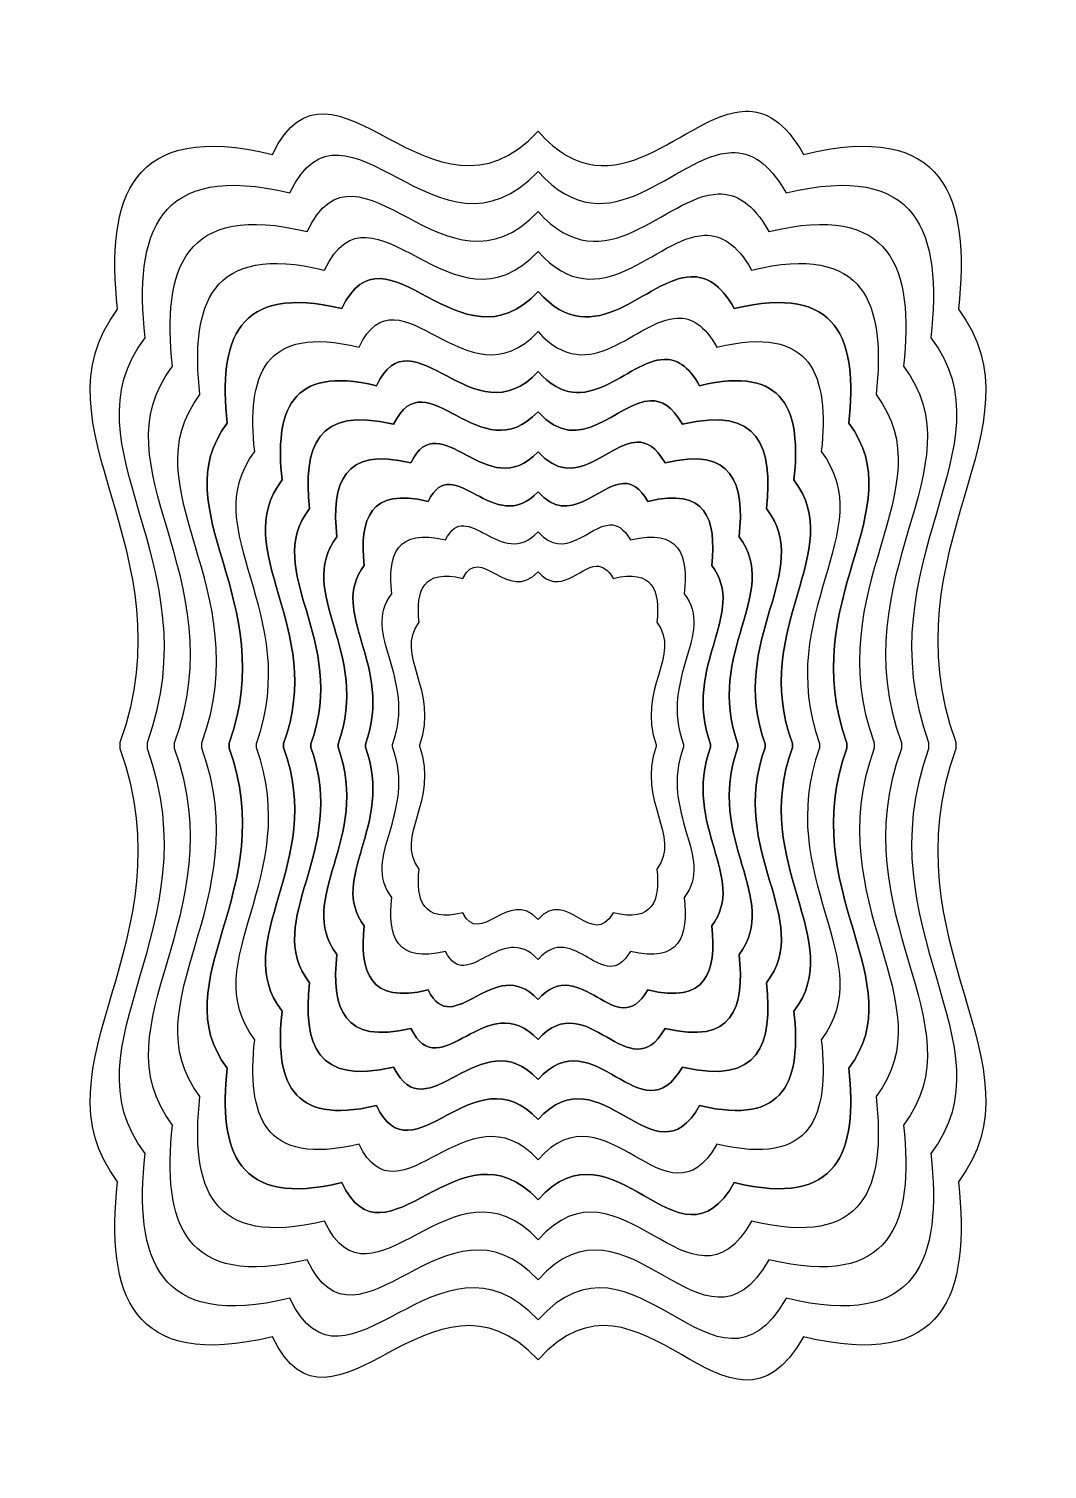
# Model space of a CAD drawing. Header units: centimetres. Extents: x -8.1 to 8.1, y -11.5 to 11.4.
import ezdxf

# ---------------------------------------------------------------- set-up
doc = ezdxf.new("R2010")
doc.units = ezdxf.units.CM
doc.header["$MEASUREMENT"] = 0
doc.layers.add('Layer 1', color=7, linetype='Continuous')

msp = doc.modelspace()

# ---------------------------------------------------------------- linework, layer by layer
at = {"layer": 'Layer 1', "color": 178, "lineweight": 30}
for points in [[(3.29591, 10.09623), (2.32509, 10.06453), (1.2327, 8.39638), (0.00052, 9.7766), (0.00052, 9.7766), (-1.67703, 7.96693), (-3.2726, 11.40778), (-4.22679, 9.40884), (-4.22679, 9.40884), (-6.48196, 9.95271), (-6.88544, 8.73305), (-6.69135, 6.94428), (-6.69135, 6.94428), (-8.10563, 5.08087), (-5.5356, 3.12723), (-6.65188, 0.05313), (-6.65188, 0.05313), (-6.65188, 0.05313), (-6.65188, -0.05277), (-6.65188, -0.05277), (-6.65188, -0.05277), (-5.53617, -3.12651), (-8.10554, -5.08063), (-6.69135, -6.94392), (-6.69135, -6.94392), (-6.88544, -8.73269), (-6.48196, -9.95235), (-4.22679, -9.40848), (-4.22679, -9.40848), (-3.2726, -11.40741), (-1.67703, -7.96656), (0.00052, -9.77624), (0.00052, -9.77624), (1.64342, -7.93594), (3.03777, -11.51476), (4.22686, -9.40848), (4.22686, -9.40848), (6.48204, -9.95235), (6.88551, -8.73269), (6.69142, -6.94392), (6.69142, -6.94392), (8.10561, -5.08063), (5.53624, -3.12651), (6.65195, -0.05277), (6.65195, -0.05277), (6.65195, -0.05277), (6.65195, 0.05313), (6.65195, 0.05313), (6.65195, 0.05313), (5.53568, 3.12722), (8.10571, 5.08087), (6.69142, 6.94428), (6.69142, 6.94428), (6.88551, 8.73305), (6.48203, 9.95271), (4.22686, 9.40884), (4.22686, 9.40884), (3.92959, 9.93541), (3.61952, 10.10679), (3.29591, 10.09623), (3.29591, 10.09623), (3.29591, 10.09623), (3.29591, 10.09623), (3.29591, 10.09623)], [(3.08101, 9.43795), (2.17349, 9.40833), (1.15232, 7.84894), (0.00048, 9.13917), (0.00048, 9.13917), (-1.56769, 7.44749), (-3.05922, 10.66399), (-3.9512, 8.79539), (-3.9512, 8.79539), (-6.05933, 9.3038), (-6.4365, 8.16366), (-6.25507, 6.49152), (-6.25507, 6.49152), (-7.57714, 4.7496), (-5.17468, 2.92335), (-6.21817, 0.04968), (-6.21817, 0.04968), (-6.21817, 0.04968), (-6.21817, -0.04932), (-6.21817, -0.04932), (-6.21817, -0.04932), (-5.17521, -2.92265), (-7.57705, -4.74936), (-6.25507, -6.49116), (-6.25507, -6.49116), (-6.4365, -8.1633), (-6.05933, -9.30344), (-3.9512, -8.79503), (-3.9512, -8.79503), (-3.05922, -10.66363), (-1.56769, -7.44713), (0.00048, -9.13881), (0.00048, -9.13881), (1.53626, -7.4185), (2.83969, -10.76397), (3.95126, -8.79503), (3.95126, -8.79503), (6.05939, -9.30344), (6.43656, -8.1633), (6.25513, -6.49116), (6.25513, -6.49116), (7.57711, -4.74936), (5.17527, -2.92265), (6.21823, -0.04932), (6.21823, -0.04932), (6.21823, -0.04932), (6.21823, 0.04968), (6.21823, 0.04968), (6.21823, 0.04968), (5.17474, 2.92334), (7.5772, 4.7496), (6.25513, 6.49152), (6.25513, 6.49152), (6.43656, 8.16366), (6.05939, 9.3038), (3.95126, 8.79539), (3.95126, 8.79539), (3.67337, 9.28763), (3.38352, 9.44783), (3.08101, 9.43795), (3.08101, 9.43795), (3.08101, 9.43795), (3.08101, 9.43795), (3.08101, 9.43795)]]:
    msp.add_open_spline(points, degree=3, knots=[0, 0, 0, 0, 0.05882353, 0.05882353, 0.05882353, 0.05882353, 0.11764706, 0.11764706, 0.11764706, 0.11764706, 0.17647059, 0.17647059, 0.17647059, 0.17647059, 0.23529412, 0.23529412, 0.23529412, 0.23529412, 0.29411765, 0.29411765, 0.29411765, 0.29411765, 0.35294118, 0.35294118, 0.35294118, 0.35294118, 0.41176471, 0.41176471, 0.41176471, 0.41176471, 0.47058824, 0.47058824, 0.47058824, 0.47058824, 0.52941176, 0.52941176, 0.52941176, 0.52941176, 0.58823529, 0.58823529, 0.58823529, 0.58823529, 0.64705882, 0.64705882, 0.64705882, 0.64705882, 0.70588235, 0.70588235, 0.70588235, 0.70588235, 0.76470588, 0.76470588, 0.76470588, 0.76470588, 0.82352941, 0.82352941, 0.82352941, 0.82352941, 0.88235294, 0.88235294, 0.88235294, 0.88235294, 1, 1, 1, 1], dxfattribs=at)
at = {"layer": 'Layer 1', "color": 176, "lineweight": 30}
msp.add_open_spline([(2.86612, 8.77968), (2.0219, 8.75212), (1.07195, 7.3015), (0.00046, 8.50173), (0.00046, 8.50173), (-1.45834, 6.92805), (-2.84583, 9.9202), (-3.6756, 8.18193), (-3.6756, 8.18193), (-5.63669, 8.65487), (-5.98755, 7.59426), (-5.81877, 6.03875), (-5.81877, 6.03875), (-7.04863, 4.41833), (-4.81374, 2.71945), (-5.78445, 0.04623), (-5.78445, 0.04623), (-5.78445, 0.04623), (-5.78445, -0.04586), (-5.78445, -0.04586), (-5.78445, -0.04586), (-4.81423, -2.71878), (-7.04855, -4.41807), (-5.81877, -6.03838), (-5.81877, -6.03838), (-5.98755, -7.59389), (-5.63669, -8.65451), (-3.67559, -8.18156), (-3.67559, -8.18156), (-2.84583, -9.91983), (-1.45833, -6.92768), (0.00046, -8.50136), (0.00046, -8.50136), (1.42912, -6.90104), (2.64164, -10.01317), (3.67567, -8.18156), (3.67567, -8.18156), (5.63676, -8.65451), (5.98762, -7.59389), (5.81885, -6.03838), (5.81885, -6.03838), (7.04863, -4.41807), (4.81431, -2.71878), (5.78453, -0.04586), (5.78453, -0.04586), (5.78453, -0.04586), (5.78453, 0.04623), (5.78453, 0.04623), (5.78453, 0.04623), (4.81382, 2.71945), (7.04871, 4.41833), (5.81885, 6.03875), (5.81885, 6.03875), (5.98763, 7.59426), (5.63677, 8.65487), (3.67567, 8.18193), (3.67567, 8.18193), (3.41716, 8.63983), (3.14753, 8.78886), (2.86612, 8.77968), (2.86612, 8.77968), (2.86612, 8.77968), (2.86612, 8.77968), (2.86612, 8.77968)], degree=3, knots=[0, 0, 0, 0, 0.05882353, 0.05882353, 0.05882353, 0.05882353, 0.11764706, 0.11764706, 0.11764706, 0.11764706, 0.17647059, 0.17647059, 0.17647059, 0.17647059, 0.23529412, 0.23529412, 0.23529412, 0.23529412, 0.29411765, 0.29411765, 0.29411765, 0.29411765, 0.35294118, 0.35294118, 0.35294118, 0.35294118, 0.41176471, 0.41176471, 0.41176471, 0.41176471, 0.47058824, 0.47058824, 0.47058824, 0.47058824, 0.52941176, 0.52941176, 0.52941176, 0.52941176, 0.58823529, 0.58823529, 0.58823529, 0.58823529, 0.64705882, 0.64705882, 0.64705882, 0.64705882, 0.70588235, 0.70588235, 0.70588235, 0.70588235, 0.76470588, 0.76470588, 0.76470588, 0.76470588, 0.82352941, 0.82352941, 0.82352941, 0.82352941, 0.88235294, 0.88235294, 0.88235294, 0.88235294, 1, 1, 1, 1], dxfattribs=at)
at = {"layer": 'Layer 1', "color": 174, "lineweight": 30}
msp.add_open_spline([(2.65122, 8.1214), (1.8703, 8.09591), (0.99158, 6.75405), (0.00042, 7.8643), (0.00042, 7.8643), (-1.34899, 6.40861), (-2.63245, 9.17641), (-3.4, 7.56847), (-3.4, 7.56847), (-5.21405, 8.00596), (-5.53861, 7.02487), (-5.38248, 5.58599), (-5.38248, 5.58599), (-6.52012, 4.08707), (-4.4528, 2.51557), (-5.35073, 0.04278), (-5.35073, 0.04278), (-5.35073, 0.04278), (-5.35073, -0.04241), (-5.35073, -0.04241), (-5.35073, -0.04241), (-4.45326, -2.51491), (-6.52005, -4.0868), (-5.38248, -5.58562), (-5.38248, -5.58562), (-5.5386, -7.0245), (-5.21405, -8.00559), (-3.4, -7.5681), (-3.4, -7.5681), (-2.63245, -9.17603), (-1.34899, -6.40823), (0.00042, -7.86392), (0.00042, -7.86392), (1.32197, -6.38359), (2.44357, -9.26238), (3.40007, -7.5681), (3.40007, -7.5681), (5.21412, -8.00558), (5.53868, -7.02449), (5.38255, -5.58562), (5.38255, -5.58562), (6.52012, -4.0868), (4.45333, -2.51491), (5.3508, -0.04241), (5.3508, -0.04241), (5.3508, -0.04241), (5.3508, 0.04278), (5.3508, 0.04278), (5.3508, 0.04278), (4.45287, 2.51557), (6.52019, 4.08707), (5.38255, 5.58599), (5.38255, 5.58599), (5.53867, 7.02487), (5.21412, 8.00596), (3.40007, 7.56847), (3.40007, 7.56847), (3.16094, 7.99204), (2.91153, 8.12989), (2.65122, 8.1214), (2.65122, 8.1214), (2.65122, 8.1214), (2.65122, 8.1214), (2.65122, 8.1214)], degree=3, knots=[0, 0, 0, 0, 0.05882353, 0.05882353, 0.05882353, 0.05882353, 0.11764706, 0.11764706, 0.11764706, 0.11764706, 0.17647059, 0.17647059, 0.17647059, 0.17647059, 0.23529412, 0.23529412, 0.23529412, 0.23529412, 0.29411765, 0.29411765, 0.29411765, 0.29411765, 0.35294118, 0.35294118, 0.35294118, 0.35294118, 0.41176471, 0.41176471, 0.41176471, 0.41176471, 0.47058824, 0.47058824, 0.47058824, 0.47058824, 0.52941176, 0.52941176, 0.52941176, 0.52941176, 0.58823529, 0.58823529, 0.58823529, 0.58823529, 0.64705882, 0.64705882, 0.64705882, 0.64705882, 0.70588235, 0.70588235, 0.70588235, 0.70588235, 0.76470588, 0.76470588, 0.76470588, 0.76470588, 0.82352941, 0.82352941, 0.82352941, 0.82352941, 0.88235294, 0.88235294, 0.88235294, 0.88235294, 1, 1, 1, 1], dxfattribs=at)
at = {"layer": 'Layer 1', "color": 172}
for points, knots in [([(2.43633, 7.46313), (1.71871, 7.4397), (0.91122, 6.20661), (0.0004, 7.22687), (0.0004, 7.22687), (-1.23963, 5.88917), (-2.41907, 8.43262), (-3.1244, 6.95502), (-3.1244, 6.95502), (-4.79141, 7.35704), (-5.08966, 6.45548), (-4.94619, 5.13323), (-4.94619, 5.13323), (-5.99162, 3.7558), (-4.09187, 2.31169), (-4.91701, 0.03934), (-4.91701, 0.03934), (-4.91701, 0.03934), (-4.91701, -0.03894), (-4.91701, -0.03894), (-4.91701, -0.03894), (-4.09229, -2.31103), (-5.99155, -3.7555), (-4.94619, -5.13283), (-4.94619, -5.13283), (-5.08966, -6.45508), (-4.79141, -7.35664), (-3.1244, -6.95462), (-3.1244, -6.95462), (-2.41907, -8.43222), (-1.23964, -5.88876), (0.0004, -7.22647), (0.0004, -7.22647), (1.21483, -5.86613), (2.24551, -8.51157), (3.12449, -6.95462), (3.12449, -6.95462), (4.7915, -7.35664), (5.08975, -6.45508), (4.94628, -5.13283), (4.94628, -5.13283), (5.99164, -3.7555), (4.09238, -2.31102), (4.9171, -0.03894), (4.9171, -0.03894), (4.9171, -0.03894), (4.9171, 0.03934), (4.9171, 0.03934), (4.9171, 0.03934), (4.09196, 2.31169), (5.99171, 3.75581), (4.94628, 5.13323), (4.94628, 5.13323), (5.08975, 6.45548), (4.7915, 7.35704), (3.12449, 6.95502), (3.12449, 6.95502), (2.90475, 7.34425), (2.67554, 7.47094), (2.43634, 7.46313), (2.43634, 7.46313), (2.43634, 7.46313), (2.43634, 7.46313), (2.43634, 7.46313), (2.43634, 7.46313), (2.43634, 7.46313), (2.43633, 7.46313), (2.43633, 7.46313)], [0, 0, 0, 0, 0.05555556, 0.05555556, 0.05555556, 0.05555556, 0.11111111, 0.11111111, 0.11111111, 0.11111111, 0.16666667, 0.16666667, 0.16666667, 0.16666667, 0.22222222, 0.22222222, 0.22222222, 0.22222222, 0.27777778, 0.27777778, 0.27777778, 0.27777778, 0.33333333, 0.33333333, 0.33333333, 0.33333333, 0.38888889, 0.38888889, 0.38888889, 0.38888889, 0.44444444, 0.44444444, 0.44444444, 0.44444444, 0.5, 0.5, 0.5, 0.5, 0.55555556, 0.55555556, 0.55555556, 0.55555556, 0.61111111, 0.61111111, 0.61111111, 0.61111111, 0.66666667, 0.66666667, 0.66666667, 0.66666667, 0.72222222, 0.72222222, 0.72222222, 0.72222222, 0.77777778, 0.77777778, 0.77777778, 0.77777778, 0.83333333, 0.83333333, 0.83333333, 0.83333333, 0.88888889, 0.88888889, 0.88888889, 0.88888889, 1, 1, 1, 1]), ([(2.43633, 7.46313), (2.43633, 7.46313), (2.43633, 7.46313), (2.43633, 7.46313), (2.43633, 7.46313), (2.43633, 7.46313), (2.43633, 7.46313), (2.43633, 7.46313)], [0, 0, 0, 0, 0.33333333, 0.33333333, 0.33333333, 0.33333333, 1, 1, 1, 1])]:
    msp.add_open_spline(points, degree=3, knots=knots, dxfattribs=at)
at = {"layer": 'Layer 1', "lineweight": 30}
for points, knots in [([(2.43633, 7.46313), (1.71871, 7.4397), (0.91122, 6.20661), (0.0004, 7.22687), (0.0004, 7.22687), (-1.23963, 5.88917), (-2.41907, 8.43262), (-3.1244, 6.95502), (-3.1244, 6.95502), (-4.79141, 7.35704), (-5.08966, 6.45548), (-4.94619, 5.13323), (-4.94619, 5.13323), (-5.99162, 3.7558), (-4.09187, 2.31169), (-4.91701, 0.03934), (-4.91701, 0.03934), (-4.91701, 0.03934), (-4.91701, -0.03894), (-4.91701, -0.03894), (-4.91701, -0.03894), (-4.09229, -2.31103), (-5.99155, -3.7555), (-4.94619, -5.13283), (-4.94619, -5.13283), (-5.08966, -6.45508), (-4.79141, -7.35664), (-3.1244, -6.95462), (-3.1244, -6.95462), (-2.41907, -8.43222), (-1.23964, -5.88876), (0.0004, -7.22647), (0.0004, -7.22647), (1.21483, -5.86613), (2.24551, -8.51157), (3.12449, -6.95462), (3.12449, -6.95462), (4.7915, -7.35664), (5.08975, -6.45508), (4.94628, -5.13283), (4.94628, -5.13283), (5.99164, -3.7555), (4.09238, -2.31102), (4.9171, -0.03894), (4.9171, -0.03894), (4.9171, -0.03894), (4.9171, 0.03934), (4.9171, 0.03934), (4.9171, 0.03934), (4.09196, 2.31169), (5.99171, 3.75581), (4.94628, 5.13323), (4.94628, 5.13323), (5.08975, 6.45548), (4.7915, 7.35704), (3.12449, 6.95502), (3.12449, 6.95502), (2.90475, 7.34425), (2.67554, 7.47094), (2.43634, 7.46313), (2.43634, 7.46313), (2.43634, 7.46313), (2.43634, 7.46313), (2.43634, 7.46313)], [0, 0, 0, 0, 0.05882353, 0.05882353, 0.05882353, 0.05882353, 0.11764706, 0.11764706, 0.11764706, 0.11764706, 0.17647059, 0.17647059, 0.17647059, 0.17647059, 0.23529412, 0.23529412, 0.23529412, 0.23529412, 0.29411765, 0.29411765, 0.29411765, 0.29411765, 0.35294118, 0.35294118, 0.35294118, 0.35294118, 0.41176471, 0.41176471, 0.41176471, 0.41176471, 0.47058824, 0.47058824, 0.47058824, 0.47058824, 0.52941176, 0.52941176, 0.52941176, 0.52941176, 0.58823529, 0.58823529, 0.58823529, 0.58823529, 0.64705882, 0.64705882, 0.64705882, 0.64705882, 0.70588235, 0.70588235, 0.70588235, 0.70588235, 0.76470588, 0.76470588, 0.76470588, 0.76470588, 0.82352941, 0.82352941, 0.82352941, 0.82352941, 0.88235294, 0.88235294, 0.88235294, 0.88235294, 1, 1, 1, 1]), ([(2.43633, 7.46313), (2.43633, 7.46313), (2.43633, 7.46313), (2.43633, 7.46313), (2.43633, 7.46313), (2.43633, 7.46313), (2.43633, 7.46313), (2.43633, 7.46313)], [0, 0, 0, 0, 0.33333333, 0.33333333, 0.33333333, 0.33333333, 1, 1, 1, 1]), ([(2.00653, 6.14658), (1.4155, 6.12729), (0.75047, 5.11173), (0.00033, 5.952), (0.00033, 5.952), (-1.02095, 4.85028), (-1.99231, 6.94504), (-2.57321, 5.72811), (-2.57321, 5.72811), (-3.94614, 6.05921), (-4.19177, 5.31669), (-4.07361, 4.2277), (-4.07361, 4.2277), (-4.93461, 3.09327), (-3.37, 1.90391), (-4.04958, 0.03244), (-4.04958, 0.03244), (-4.04958, 0.03244), (-4.04958, -0.03203), (-4.04958, -0.03203), (-4.04958, -0.03203), (-3.37035, -1.9033), (-4.93456, -3.09294), (-4.07361, -4.22729), (-4.07361, -4.22729), (-4.19177, -5.31628), (-3.94614, -6.0588), (-2.57321, -5.7277), (-2.57321, -5.7277), (-1.99231, -6.94463), (-1.02094, -4.84987), (0.00033, -5.95159), (0.00033, -5.95159), (1.00051, -4.83123), (1.84938, -7.00998), (2.57329, -5.7277), (2.57329, -5.7277), (3.94622, -6.0588), (4.19185, -5.31628), (4.07369, -4.22729), (4.07369, -4.22729), (4.93464, -3.09294), (3.37043, -1.90329), (4.04966, -0.03203), (4.04966, -0.03203), (4.04966, -0.03203), (4.04966, 0.03244), (4.04966, 0.03244), (4.04966, 0.03244), (3.37008, 1.90392), (4.93469, 3.09328), (4.07369, 4.2277), (4.07369, 4.2277), (4.19185, 5.31669), (3.94622, 6.0592), (2.57329, 5.72811), (2.57329, 5.72811), (2.39231, 6.04868), (2.20354, 6.15301), (2.00654, 6.14658), (2.00654, 6.14658), (2.00654, 6.14658), (2.00654, 6.14658), (2.00654, 6.14658)], [0, 0, 0, 0, 0.05882353, 0.05882353, 0.05882353, 0.05882353, 0.11764706, 0.11764706, 0.11764706, 0.11764706, 0.17647059, 0.17647059, 0.17647059, 0.17647059, 0.23529412, 0.23529412, 0.23529412, 0.23529412, 0.29411765, 0.29411765, 0.29411765, 0.29411765, 0.35294118, 0.35294118, 0.35294118, 0.35294118, 0.41176471, 0.41176471, 0.41176471, 0.41176471, 0.47058824, 0.47058824, 0.47058824, 0.47058824, 0.52941176, 0.52941176, 0.52941176, 0.52941176, 0.58823529, 0.58823529, 0.58823529, 0.58823529, 0.64705882, 0.64705882, 0.64705882, 0.64705882, 0.70588235, 0.70588235, 0.70588235, 0.70588235, 0.76470588, 0.76470588, 0.76470588, 0.76470588, 0.82352941, 0.82352941, 0.82352941, 0.82352941, 0.88235294, 0.88235294, 0.88235294, 0.88235294, 1, 1, 1, 1]), ([(1.79164, 5.4883), (1.26391, 5.47107), (0.6701, 4.56428), (0.0003, 5.31456), (0.0003, 5.31456), (-0.9116, 4.33084), (-1.77893, 6.20125), (-2.29762, 5.11465), (-2.29762, 5.11465), (-3.52351, 5.41029), (-3.74283, 4.7473), (-3.63733, 3.77494), (-3.63733, 3.77494), (-4.40612, 2.76201), (-3.00908, 1.70003), (-3.61587, 0.02899), (-3.61587, 0.02899), (-3.61587, 0.02899), (-3.61587, -0.02858), (-3.61587, -0.02858), (-3.61587, -0.02858), (-3.00938, -1.69943), (-4.40606, -2.76167), (-3.63733, -3.77453), (-3.63733, -3.77453), (-3.74283, -4.74689), (-3.52351, -5.40989), (-2.29762, -5.11424), (-2.29762, -5.11424), (-1.77893, -6.20084), (-0.9116, -4.33043), (0.0003, -5.31415), (0.0003, -5.31415), (0.89336, -4.31379), (1.65131, -6.25919), (2.29769, -5.11424), (2.29769, -5.11424), (3.52358, -5.40988), (3.7429, -4.74689), (3.6374, -3.77453), (3.6374, -3.77453), (4.40614, -2.76167), (3.00946, -1.69943), (3.61594, -0.02858), (3.61594, -0.02858), (3.61594, -0.02858), (3.61594, 0.02899), (3.61594, 0.02899), (3.61594, 0.02899), (3.00915, 1.70003), (4.40619, 2.76201), (3.6374, 3.77494), (3.6374, 3.77494), (3.7429, 4.7473), (3.52358, 5.41029), (2.29769, 5.11465), (2.29769, 5.11465), (2.1361, 5.40089), (1.96754, 5.49405), (1.79164, 5.48831), (1.79164, 5.48831), (1.79164, 5.48831), (1.79164, 5.48831), (1.79164, 5.48831)], [0, 0, 0, 0, 0.05882353, 0.05882353, 0.05882353, 0.05882353, 0.11764706, 0.11764706, 0.11764706, 0.11764706, 0.17647059, 0.17647059, 0.17647059, 0.17647059, 0.23529412, 0.23529412, 0.23529412, 0.23529412, 0.29411765, 0.29411765, 0.29411765, 0.29411765, 0.35294118, 0.35294118, 0.35294118, 0.35294118, 0.41176471, 0.41176471, 0.41176471, 0.41176471, 0.47058824, 0.47058824, 0.47058824, 0.47058824, 0.52941176, 0.52941176, 0.52941176, 0.52941176, 0.58823529, 0.58823529, 0.58823529, 0.58823529, 0.64705882, 0.64705882, 0.64705882, 0.64705882, 0.70588235, 0.70588235, 0.70588235, 0.70588235, 0.76470588, 0.76470588, 0.76470588, 0.76470588, 0.82352941, 0.82352941, 0.82352941, 0.82352941, 0.88235294, 0.88235294, 0.88235294, 0.88235294, 1, 1, 1, 1]), ([(2.00653, 6.14658), (2.00653, 6.14658), (2.00653, 6.14658), (2.00653, 6.14658), (2.00653, 6.14658), (2.00653, 6.14658), (2.00653, 6.14658), (2.00653, 6.14658)], [0, 0, 0, 0, 0.33333333, 0.33333333, 0.33333333, 0.33333333, 1, 1, 1, 1]), ([(1.57674, 4.83003), (1.11231, 4.81487), (0.58972, 4.01684), (0.00027, 4.67713), (0.00027, 4.67713), (-0.80225, 3.8114), (-1.56555, 5.45746), (-2.02202, 4.5012), (-2.02202, 4.5012), (-3.10087, 4.76138), (-3.29388, 4.17791), (-3.20104, 3.32218), (-3.20104, 3.32218), (-3.87762, 2.43075), (-2.64815, 1.49615), (-3.18216, 0.02554), (-3.18216, 0.02554), (-3.18216, 0.02554), (-3.18216, -0.02512), (-3.18216, -0.02512), (-3.18216, -0.02512), (-2.64842, -1.49556), (-3.87757, -2.43038), (-3.20104, -3.32176), (-3.20104, -3.32176), (-3.29389, -4.17749), (-3.10087, -4.76096), (-2.02202, -4.50078), (-2.02202, -4.50078), (-1.56555, -5.45704), (-0.80225, -3.81099), (0.00027, -4.67671), (0.00027, -4.67671), (0.78621, -3.79633), (1.45325, -5.50839), (2.0221, -4.50078), (2.0221, -4.50078), (3.10095, -4.76096), (3.29396, -4.17749), (3.20112, -3.32176), (3.20112, -3.32176), (3.87765, -2.43039), (2.6485, -1.49556), (3.18224, -0.02512), (3.18224, -0.02512), (3.18224, -0.02512), (3.18224, 0.02554), (3.18224, 0.02554), (3.18224, 0.02554), (2.64823, 1.49615), (3.8777, 2.43075), (3.20112, 3.32218), (3.20112, 3.32218), (3.29397, 4.17791), (3.10095, 4.76137), (2.0221, 4.5012), (2.0221, 4.5012), (1.87989, 4.75311), (1.73155, 4.83509), (1.57674, 4.83004), (1.57674, 4.83004), (1.57674, 4.83004), (1.57674, 4.83004), (1.57674, 4.83004)], [0, 0, 0, 0, 0.05882353, 0.05882353, 0.05882353, 0.05882353, 0.11764706, 0.11764706, 0.11764706, 0.11764706, 0.17647059, 0.17647059, 0.17647059, 0.17647059, 0.23529412, 0.23529412, 0.23529412, 0.23529412, 0.29411765, 0.29411765, 0.29411765, 0.29411765, 0.35294118, 0.35294118, 0.35294118, 0.35294118, 0.41176471, 0.41176471, 0.41176471, 0.41176471, 0.47058824, 0.47058824, 0.47058824, 0.47058824, 0.52941176, 0.52941176, 0.52941176, 0.52941176, 0.58823529, 0.58823529, 0.58823529, 0.58823529, 0.64705882, 0.64705882, 0.64705882, 0.64705882, 0.70588235, 0.70588235, 0.70588235, 0.70588235, 0.76470588, 0.76470588, 0.76470588, 0.76470588, 0.82352941, 0.82352941, 0.82352941, 0.82352941, 0.88235294, 0.88235294, 0.88235294, 0.88235294, 1, 1, 1, 1]), ([(1.79164, 5.4883), (1.79164, 5.4883), (1.79164, 5.4883), (1.79164, 5.4883), (1.79164, 5.4883), (1.79164, 5.4883), (1.79164, 5.4883), (1.79164, 5.4883)], [0, 0, 0, 0, 0.33333333, 0.33333333, 0.33333333, 0.33333333, 1, 1, 1, 1]), ([(1.57674, 4.83003), (1.57674, 4.83003), (1.57674, 4.83003), (1.57674, 4.83003), (1.57674, 4.83003), (1.57674, 4.83003), (1.57674, 4.83003), (1.57674, 4.83003)], [0, 0, 0, 0, 0.33333333, 0.33333333, 0.33333333, 0.33333333, 1, 1, 1, 1]), ([(1.36184, 4.17175), (0.96071, 4.15866), (0.50935, 3.4694), (0.00023, 4.03969), (0.00023, 4.03969), (-0.69291, 3.29195), (-1.35217, 4.71367), (-1.74643, 3.88773), (-1.74643, 3.88773), (-2.67824, 4.11245), (-2.84495, 3.6085), (-2.76475, 2.86941), (-2.76475, 2.86941), (-3.34911, 2.09947), (-2.28721, 1.29226), (-2.74844, 0.02209), (-2.74844, 0.02209), (-2.74844, 0.02209), (-2.74844, -0.02167), (-2.74844, -0.02167), (-2.74844, -0.02167), (-2.28745, -1.2917), (-3.34907, -2.09911), (-2.76475, -2.86899), (-2.76475, -2.86899), (-2.84494, -3.60809), (-2.67823, -4.11203), (-1.74643, -3.88731), (-1.74643, -3.88731), (-1.35217, -4.71324), (-0.69291, -3.29153), (0.00023, -4.03926), (0.00023, -4.03926), (0.67906, -3.27888), (1.25518, -4.75759), (1.74649, -3.88731), (1.74649, -3.88731), (2.6783, -4.11203), (2.84501, -3.60808), (2.76481, -2.86899), (2.76481, -2.86899), (3.34913, -2.09911), (2.28751, -1.29169), (2.7485, -0.02167), (2.7485, -0.02167), (2.7485, -0.02167), (2.7485, 0.02209), (2.7485, 0.02209), (2.7485, 0.02209), (2.28727, 1.29226), (3.34917, 2.09948), (2.76481, 2.86941), (2.76481, 2.86941), (2.845, 3.60851), (2.67829, 4.11245), (1.74649, 3.88773), (1.74649, 3.88773), (1.62366, 4.1053), (1.49554, 4.17611), (1.36183, 4.17175), (1.36183, 4.17175), (1.36183, 4.17175), (1.36183, 4.17175), (1.36183, 4.17175)], [0, 0, 0, 0, 0.05882353, 0.05882353, 0.05882353, 0.05882353, 0.11764706, 0.11764706, 0.11764706, 0.11764706, 0.17647059, 0.17647059, 0.17647059, 0.17647059, 0.23529412, 0.23529412, 0.23529412, 0.23529412, 0.29411765, 0.29411765, 0.29411765, 0.29411765, 0.35294118, 0.35294118, 0.35294118, 0.35294118, 0.41176471, 0.41176471, 0.41176471, 0.41176471, 0.47058824, 0.47058824, 0.47058824, 0.47058824, 0.52941176, 0.52941176, 0.52941176, 0.52941176, 0.58823529, 0.58823529, 0.58823529, 0.58823529, 0.64705882, 0.64705882, 0.64705882, 0.64705882, 0.70588235, 0.70588235, 0.70588235, 0.70588235, 0.76470588, 0.76470588, 0.76470588, 0.76470588, 0.82352941, 0.82352941, 0.82352941, 0.82352941, 0.88235294, 0.88235294, 0.88235294, 0.88235294, 1, 1, 1, 1]), ([(1.36184, 4.17175), (1.36184, 4.17175), (1.36184, 4.17175), (1.36184, 4.17175), (1.36184, 4.17175), (1.36184, 4.17175), (1.36184, 4.17175), (1.36184, 4.17175)], [0, 0, 0, 0, 0.33333333, 0.33333333, 0.33333333, 0.33333333, 1, 1, 1, 1])]:
    msp.add_open_spline(points, degree=3, knots=knots, dxfattribs=at)
at = {"layer": 'Layer 1', "color": 5, "lineweight": 30}
msp.add_open_spline([(2.22143, 6.80485), (1.5671, 6.78349), (0.83084, 5.65917), (0.00036, 6.58943), (0.00036, 6.58943), (-1.13029, 5.36972), (-2.20569, 7.68883), (-2.84881, 6.34156), (-2.84881, 6.34156), (-4.36878, 6.70812), (-4.64072, 5.88608), (-4.50991, 4.68047), (-4.50991, 4.68047), (-5.46313, 3.42454), (-3.73095, 2.10781), (-4.48331, 0.03589), (-4.48331, 0.03589), (-4.48331, 0.03589), (-4.48331, -0.03549), (-4.48331, -0.03549), (-4.48331, -0.03549), (-3.73133, -2.10717), (-5.46307, -3.42423), (-4.50991, -4.68007), (-4.50991, -4.68007), (-4.64072, -5.88569), (-4.36878, -6.70773), (-2.84881, -6.34117), (-2.84881, -6.34117), (-2.20569, -7.68844), (-1.13029, -5.36933), (0.00036, -6.58904), (0.00036, -6.58904), (1.10766, -5.3487), (2.04744, -7.76079), (2.84888, -6.34117), (2.84888, -6.34117), (4.36885, -6.70773), (4.64079, -5.88569), (4.50998, -4.68007), (4.50998, -4.68007), (5.46313, -3.42423), (3.7314, -2.10717), (4.48338, -0.03549), (4.48338, -0.03549), (4.48338, -0.03549), (4.48338, 0.03589), (4.48338, 0.03589), (4.48338, 0.03589), (3.73102, 2.10781), (5.4632, 3.42454), (4.50998, 4.68047), (4.50998, 4.68047), (4.64079, 5.88609), (4.36885, 6.70813), (2.84888, 6.34156), (2.84888, 6.34156), (2.64852, 6.69646), (2.43954, 6.81197), (2.22143, 6.80485), (2.22143, 6.80485), (2.22143, 6.80485), (2.22143, 6.80485), (2.22143, 6.80485)], degree=3, knots=[0, 0, 0, 0, 0.05882353, 0.05882353, 0.05882353, 0.05882353, 0.11764706, 0.11764706, 0.11764706, 0.11764706, 0.17647059, 0.17647059, 0.17647059, 0.17647059, 0.23529412, 0.23529412, 0.23529412, 0.23529412, 0.29411765, 0.29411765, 0.29411765, 0.29411765, 0.35294118, 0.35294118, 0.35294118, 0.35294118, 0.41176471, 0.41176471, 0.41176471, 0.41176471, 0.47058824, 0.47058824, 0.47058824, 0.47058824, 0.52941176, 0.52941176, 0.52941176, 0.52941176, 0.58823529, 0.58823529, 0.58823529, 0.58823529, 0.64705882, 0.64705882, 0.64705882, 0.64705882, 0.70588235, 0.70588235, 0.70588235, 0.70588235, 0.76470588, 0.76470588, 0.76470588, 0.76470588, 0.82352941, 0.82352941, 0.82352941, 0.82352941, 0.88235294, 0.88235294, 0.88235294, 0.88235294, 1, 1, 1, 1], dxfattribs=at)
at = {"layer": 'Layer 1', "color": 160}
for points, knots in [([(2.00653, 6.14658), (1.4155, 6.12729), (0.75047, 5.11173), (0.00033, 5.952), (0.00033, 5.952), (-1.02095, 4.85028), (-1.99231, 6.94504), (-2.57321, 5.72811), (-2.57321, 5.72811), (-3.94614, 6.05921), (-4.19177, 5.31669), (-4.07361, 4.2277), (-4.07361, 4.2277), (-4.93461, 3.09327), (-3.37, 1.90391), (-4.04958, 0.03244), (-4.04958, 0.03244), (-4.04958, 0.03244), (-4.04958, -0.03203), (-4.04958, -0.03203), (-4.04958, -0.03203), (-3.37035, -1.9033), (-4.93456, -3.09294), (-4.07361, -4.22729), (-4.07361, -4.22729), (-4.19177, -5.31628), (-3.94614, -6.0588), (-2.57321, -5.7277), (-2.57321, -5.7277), (-1.99231, -6.94463), (-1.02094, -4.84987), (0.00033, -5.95159), (0.00033, -5.95159), (1.00051, -4.83123), (1.84938, -7.00998), (2.57329, -5.7277), (2.57329, -5.7277), (3.94622, -6.0588), (4.19185, -5.31628), (4.07369, -4.22729), (4.07369, -4.22729), (4.93464, -3.09294), (3.37043, -1.90329), (4.04966, -0.03203), (4.04966, -0.03203), (4.04966, -0.03203), (4.04966, 0.03244), (4.04966, 0.03244), (4.04966, 0.03244), (3.37008, 1.90392), (4.93469, 3.09328), (4.07369, 4.2277), (4.07369, 4.2277), (4.19185, 5.31669), (3.94622, 6.0592), (2.57329, 5.72811), (2.57329, 5.72811), (2.39231, 6.04868), (2.20354, 6.15301), (2.00654, 6.14658), (2.00654, 6.14658), (2.00654, 6.14658), (2.00654, 6.14658), (2.00654, 6.14658), (2.00654, 6.14658), (2.00654, 6.14658), (2.00653, 6.14658), (2.00653, 6.14658)], [0, 0, 0, 0, 0.05555556, 0.05555556, 0.05555556, 0.05555556, 0.11111111, 0.11111111, 0.11111111, 0.11111111, 0.16666667, 0.16666667, 0.16666667, 0.16666667, 0.22222222, 0.22222222, 0.22222222, 0.22222222, 0.27777778, 0.27777778, 0.27777778, 0.27777778, 0.33333333, 0.33333333, 0.33333333, 0.33333333, 0.38888889, 0.38888889, 0.38888889, 0.38888889, 0.44444444, 0.44444444, 0.44444444, 0.44444444, 0.5, 0.5, 0.5, 0.5, 0.55555556, 0.55555556, 0.55555556, 0.55555556, 0.61111111, 0.61111111, 0.61111111, 0.61111111, 0.66666667, 0.66666667, 0.66666667, 0.66666667, 0.72222222, 0.72222222, 0.72222222, 0.72222222, 0.77777778, 0.77777778, 0.77777778, 0.77777778, 0.83333333, 0.83333333, 0.83333333, 0.83333333, 0.88888889, 0.88888889, 0.88888889, 0.88888889, 1, 1, 1, 1]), ([(2.00653, 6.14658), (2.00653, 6.14658), (2.00653, 6.14658), (2.00653, 6.14658), (2.00653, 6.14658), (2.00653, 6.14658), (2.00653, 6.14658), (2.00653, 6.14658)], [0, 0, 0, 0, 0.33333333, 0.33333333, 0.33333333, 0.33333333, 1, 1, 1, 1])]:
    msp.add_open_spline(points, degree=3, knots=knots, dxfattribs=at)
at = {"layer": 'Layer 1', "color": 173}
for points, knots in [([(1.79164, 5.4883), (1.26391, 5.47107), (0.6701, 4.56428), (0.0003, 5.31456), (0.0003, 5.31456), (-0.9116, 4.33084), (-1.77893, 6.20125), (-2.29762, 5.11465), (-2.29762, 5.11465), (-3.52351, 5.41029), (-3.74283, 4.7473), (-3.63733, 3.77494), (-3.63733, 3.77494), (-4.40612, 2.76201), (-3.00908, 1.70003), (-3.61587, 0.02899), (-3.61587, 0.02899), (-3.61587, 0.02899), (-3.61587, -0.02858), (-3.61587, -0.02858), (-3.61587, -0.02858), (-3.00938, -1.69943), (-4.40606, -2.76167), (-3.63733, -3.77453), (-3.63733, -3.77453), (-3.74283, -4.74689), (-3.52351, -5.40989), (-2.29762, -5.11424), (-2.29762, -5.11424), (-1.77893, -6.20084), (-0.9116, -4.33043), (0.0003, -5.31415), (0.0003, -5.31415), (0.89336, -4.31379), (1.65131, -6.25919), (2.29769, -5.11424), (2.29769, -5.11424), (3.52358, -5.40988), (3.7429, -4.74689), (3.6374, -3.77453), (3.6374, -3.77453), (4.40614, -2.76167), (3.00946, -1.69943), (3.61594, -0.02858), (3.61594, -0.02858), (3.61594, -0.02858), (3.61594, 0.02899), (3.61594, 0.02899), (3.61594, 0.02899), (3.00915, 1.70003), (4.40619, 2.76201), (3.6374, 3.77494), (3.6374, 3.77494), (3.7429, 4.7473), (3.52358, 5.41029), (2.29769, 5.11465), (2.29769, 5.11465), (2.1361, 5.40089), (1.96754, 5.49405), (1.79164, 5.48831), (1.79164, 5.48831), (1.79164, 5.48831), (1.79164, 5.48831), (1.79164, 5.48831), (1.79164, 5.48831), (1.79164, 5.48831), (1.79164, 5.4883), (1.79164, 5.4883)], [0, 0, 0, 0, 0.05555556, 0.05555556, 0.05555556, 0.05555556, 0.11111111, 0.11111111, 0.11111111, 0.11111111, 0.16666667, 0.16666667, 0.16666667, 0.16666667, 0.22222222, 0.22222222, 0.22222222, 0.22222222, 0.27777778, 0.27777778, 0.27777778, 0.27777778, 0.33333333, 0.33333333, 0.33333333, 0.33333333, 0.38888889, 0.38888889, 0.38888889, 0.38888889, 0.44444444, 0.44444444, 0.44444444, 0.44444444, 0.5, 0.5, 0.5, 0.5, 0.55555556, 0.55555556, 0.55555556, 0.55555556, 0.61111111, 0.61111111, 0.61111111, 0.61111111, 0.66666667, 0.66666667, 0.66666667, 0.66666667, 0.72222222, 0.72222222, 0.72222222, 0.72222222, 0.77777778, 0.77777778, 0.77777778, 0.77777778, 0.83333333, 0.83333333, 0.83333333, 0.83333333, 0.88888889, 0.88888889, 0.88888889, 0.88888889, 1, 1, 1, 1]), ([(1.79164, 5.4883), (1.79164, 5.4883), (1.79164, 5.4883), (1.79164, 5.4883), (1.79164, 5.4883), (1.79164, 5.4883), (1.79164, 5.4883), (1.79164, 5.4883)], [0, 0, 0, 0, 0.33333333, 0.33333333, 0.33333333, 0.33333333, 1, 1, 1, 1])]:
    msp.add_open_spline(points, degree=3, knots=knots, dxfattribs=at)
at = {"layer": 'Layer 1', "color": 171}
for points, knots in [([(1.57674, 4.83003), (1.11231, 4.81487), (0.58972, 4.01684), (0.00027, 4.67713), (0.00027, 4.67713), (-0.80225, 3.8114), (-1.56555, 5.45746), (-2.02202, 4.5012), (-2.02202, 4.5012), (-3.10087, 4.76138), (-3.29388, 4.17791), (-3.20104, 3.32218), (-3.20104, 3.32218), (-3.87762, 2.43075), (-2.64815, 1.49615), (-3.18216, 0.02554), (-3.18216, 0.02554), (-3.18216, 0.02554), (-3.18216, -0.02512), (-3.18216, -0.02512), (-3.18216, -0.02512), (-2.64842, -1.49556), (-3.87757, -2.43038), (-3.20104, -3.32176), (-3.20104, -3.32176), (-3.29389, -4.17749), (-3.10087, -4.76096), (-2.02202, -4.50078), (-2.02202, -4.50078), (-1.56555, -5.45704), (-0.80225, -3.81099), (0.00027, -4.67671), (0.00027, -4.67671), (0.78621, -3.79633), (1.45325, -5.50839), (2.0221, -4.50078), (2.0221, -4.50078), (3.10095, -4.76096), (3.29396, -4.17749), (3.20112, -3.32176), (3.20112, -3.32176), (3.87765, -2.43039), (2.6485, -1.49556), (3.18224, -0.02512), (3.18224, -0.02512), (3.18224, -0.02512), (3.18224, 0.02554), (3.18224, 0.02554), (3.18224, 0.02554), (2.64823, 1.49615), (3.8777, 2.43075), (3.20112, 3.32218), (3.20112, 3.32218), (3.29397, 4.17791), (3.10095, 4.76137), (2.0221, 4.5012), (2.0221, 4.5012), (1.87989, 4.75311), (1.73155, 4.83509), (1.57674, 4.83004), (1.57674, 4.83004), (1.57674, 4.83004), (1.57674, 4.83004), (1.57674, 4.83004), (1.57674, 4.83004), (1.57674, 4.83004), (1.57674, 4.83003), (1.57674, 4.83003)], [0, 0, 0, 0, 0.05555556, 0.05555556, 0.05555556, 0.05555556, 0.11111111, 0.11111111, 0.11111111, 0.11111111, 0.16666667, 0.16666667, 0.16666667, 0.16666667, 0.22222222, 0.22222222, 0.22222222, 0.22222222, 0.27777778, 0.27777778, 0.27777778, 0.27777778, 0.33333333, 0.33333333, 0.33333333, 0.33333333, 0.38888889, 0.38888889, 0.38888889, 0.38888889, 0.44444444, 0.44444444, 0.44444444, 0.44444444, 0.5, 0.5, 0.5, 0.5, 0.55555556, 0.55555556, 0.55555556, 0.55555556, 0.61111111, 0.61111111, 0.61111111, 0.61111111, 0.66666667, 0.66666667, 0.66666667, 0.66666667, 0.72222222, 0.72222222, 0.72222222, 0.72222222, 0.77777778, 0.77777778, 0.77777778, 0.77777778, 0.83333333, 0.83333333, 0.83333333, 0.83333333, 0.88888889, 0.88888889, 0.88888889, 0.88888889, 1, 1, 1, 1]), ([(1.57674, 4.83003), (1.57674, 4.83003), (1.57674, 4.83003), (1.57674, 4.83003), (1.57674, 4.83003), (1.57674, 4.83003), (1.57674, 4.83003), (1.57674, 4.83003)], [0, 0, 0, 0, 0.33333333, 0.33333333, 0.33333333, 0.33333333, 1, 1, 1, 1])]:
    msp.add_open_spline(points, degree=3, knots=knots, dxfattribs=at)
at = {"layer": 'Layer 1', "color": 161}
for points, knots in [([(1.36184, 4.17175), (0.96071, 4.15866), (0.50935, 3.4694), (0.00023, 4.03969), (0.00023, 4.03969), (-0.69291, 3.29195), (-1.35217, 4.71367), (-1.74643, 3.88773), (-1.74643, 3.88773), (-2.67824, 4.11245), (-2.84495, 3.6085), (-2.76475, 2.86941), (-2.76475, 2.86941), (-3.34911, 2.09947), (-2.28721, 1.29226), (-2.74844, 0.02209), (-2.74844, 0.02209), (-2.74844, 0.02209), (-2.74844, -0.02167), (-2.74844, -0.02167), (-2.74844, -0.02167), (-2.28745, -1.2917), (-3.34907, -2.09911), (-2.76475, -2.86899), (-2.76475, -2.86899), (-2.84494, -3.60809), (-2.67823, -4.11203), (-1.74643, -3.88731), (-1.74643, -3.88731), (-1.35217, -4.71324), (-0.69291, -3.29153), (0.00023, -4.03926), (0.00023, -4.03926), (0.67906, -3.27888), (1.25518, -4.75759), (1.74649, -3.88731), (1.74649, -3.88731), (2.6783, -4.11203), (2.84501, -3.60808), (2.76481, -2.86899), (2.76481, -2.86899), (3.34913, -2.09911), (2.28751, -1.29169), (2.7485, -0.02167), (2.7485, -0.02167), (2.7485, -0.02167), (2.7485, 0.02209), (2.7485, 0.02209), (2.7485, 0.02209), (2.28727, 1.29226), (3.34917, 2.09948), (2.76481, 2.86941), (2.76481, 2.86941), (2.845, 3.60851), (2.67829, 4.11245), (1.74649, 3.88773), (1.74649, 3.88773), (1.62366, 4.1053), (1.49554, 4.17611), (1.36183, 4.17175), (1.36183, 4.17175), (1.36183, 4.17175), (1.36183, 4.17175), (1.36183, 4.17175), (1.36183, 4.17175), (1.36183, 4.17175), (1.36184, 4.17175), (1.36184, 4.17175)], [0, 0, 0, 0, 0.05555556, 0.05555556, 0.05555556, 0.05555556, 0.11111111, 0.11111111, 0.11111111, 0.11111111, 0.16666667, 0.16666667, 0.16666667, 0.16666667, 0.22222222, 0.22222222, 0.22222222, 0.22222222, 0.27777778, 0.27777778, 0.27777778, 0.27777778, 0.33333333, 0.33333333, 0.33333333, 0.33333333, 0.38888889, 0.38888889, 0.38888889, 0.38888889, 0.44444444, 0.44444444, 0.44444444, 0.44444444, 0.5, 0.5, 0.5, 0.5, 0.55555556, 0.55555556, 0.55555556, 0.55555556, 0.61111111, 0.61111111, 0.61111111, 0.61111111, 0.66666667, 0.66666667, 0.66666667, 0.66666667, 0.72222222, 0.72222222, 0.72222222, 0.72222222, 0.77777778, 0.77777778, 0.77777778, 0.77777778, 0.83333333, 0.83333333, 0.83333333, 0.83333333, 0.88888889, 0.88888889, 0.88888889, 0.88888889, 1, 1, 1, 1]), ([(1.36184, 4.17175), (1.36184, 4.17175), (1.36184, 4.17175), (1.36184, 4.17175), (1.36184, 4.17175), (1.36184, 4.17175), (1.36184, 4.17175), (1.36184, 4.17175)], [0, 0, 0, 0, 0.33333333, 0.33333333, 0.33333333, 0.33333333, 1, 1, 1, 1])]:
    msp.add_open_spline(points, degree=3, knots=knots, dxfattribs=at)
at = {"layer": 'Layer 1', "color": 254, "lineweight": 30}
for points in [[(1.14695, 3.51348), (0.80912, 3.50245), (0.42898, 2.92196), (0.00021, 3.40226), (0.00021, 3.40226), (-0.58355, 2.77252), (-1.13878, 3.96988), (-1.47083, 3.27428), (-1.47083, 3.27428), (-2.2556, 3.46354), (-2.396, 3.03912), (-2.32846, 2.41665), (-2.32846, 2.41665), (-2.82061, 1.76821), (-1.92628, 1.08838), (-2.31472, 0.01864), (-2.31472, 0.01864), (-2.31472, 0.01864), (-2.31472, -0.01821), (-2.31472, -0.01821), (-2.31472, -0.01821), (-1.92647, -1.08782), (-2.82057, -1.76783), (-2.32846, -2.41622), (-2.32846, -2.41622), (-2.396, -3.03869), (-2.2556, -3.46311), (-1.47083, -3.27385), (-1.47083, -3.27385), (-1.13879, -3.96945), (-0.58355, -2.77209), (0.00021, -3.40183), (0.00021, -3.40183), (0.57191, -2.76143), (1.05712, -4.0068), (1.47091, -3.27385), (1.47091, -3.27385), (2.25568, -3.46311), (2.39608, -3.03868), (2.32854, -2.41622), (2.32854, -2.41622), (2.82066, -1.76783), (1.92656, -1.08782), (2.3148, -0.01821), (2.3148, -0.01821), (2.3148, -0.01821), (2.3148, 0.01864), (2.3148, 0.01864), (2.3148, 0.01864), (1.92635, 1.08838), (2.82068, 1.76821), (2.32854, 2.41665), (2.32854, 2.41665), (2.39608, 3.03912), (2.25568, 3.46354), (1.47091, 3.27428), (1.47091, 3.27428), (1.36746, 3.45752), (1.25956, 3.51715), (1.14695, 3.51348), (1.14695, 3.51348), (1.14695, 3.51348), (1.14695, 3.51348), (1.14695, 3.51348)], [(0.93205, 2.85521), (0.65752, 2.84625), (0.34861, 2.37452), (0.00017, 2.76483), (0.00017, 2.76483), (-0.47421, 2.25308), (-0.92541, 3.22609), (-1.19524, 2.66083), (-1.19524, 2.66083), (-1.83296, 2.81463), (-1.94706, 2.46973), (-1.89218, 1.96389), (-1.89218, 1.96389), (-2.29211, 1.43695), (-1.56536, 0.88449), (-1.88102, 0.01519), (-1.88102, 0.01519), (-1.88102, 0.01519), (-1.88102, -0.01476), (-1.88102, -0.01476), (-1.88102, -0.01476), (-1.56552, -0.88396), (-2.29209, -1.43655), (-1.89218, -1.96345), (-1.89218, -1.96345), (-1.94706, -2.46929), (-1.83297, -2.81419), (-1.19524, -2.66039), (-1.19524, -2.66039), (-0.92541, -3.22565), (-0.47421, -2.25264), (0.00017, -2.76439), (0.00017, -2.76439), (0.46475, -2.24399), (0.85905, -3.25601), (1.19531, -2.66039), (1.19531, -2.66039), (1.83303, -2.81419), (1.94713, -2.46929), (1.89225, -1.96345), (1.89225, -1.96345), (2.29216, -1.43655), (1.56559, -0.88396), (1.88109, -0.01476), (1.88109, -0.01476), (1.88109, -0.01476), (1.88109, 0.01519), (1.88109, 0.01519), (1.88109, 0.01519), (1.56543, 0.88449), (2.29219, 1.43694), (1.89225, 1.96389), (1.89225, 1.96389), (1.94713, 2.46972), (1.83304, 2.81462), (1.19531, 2.66083), (1.19531, 2.66083), (1.11125, 2.80974), (1.02356, 2.8582), (0.93205, 2.85521), (0.93205, 2.85521), (0.93205, 2.85521), (0.93205, 2.85521), (0.93205, 2.85521)]]:
    msp.add_open_spline(points, degree=3, knots=[0, 0, 0, 0, 0.05882353, 0.05882353, 0.05882353, 0.05882353, 0.11764706, 0.11764706, 0.11764706, 0.11764706, 0.17647059, 0.17647059, 0.17647059, 0.17647059, 0.23529412, 0.23529412, 0.23529412, 0.23529412, 0.29411765, 0.29411765, 0.29411765, 0.29411765, 0.35294118, 0.35294118, 0.35294118, 0.35294118, 0.41176471, 0.41176471, 0.41176471, 0.41176471, 0.47058824, 0.47058824, 0.47058824, 0.47058824, 0.52941176, 0.52941176, 0.52941176, 0.52941176, 0.58823529, 0.58823529, 0.58823529, 0.58823529, 0.64705882, 0.64705882, 0.64705882, 0.64705882, 0.70588235, 0.70588235, 0.70588235, 0.70588235, 0.76470588, 0.76470588, 0.76470588, 0.76470588, 0.82352941, 0.82352941, 0.82352941, 0.82352941, 0.88235294, 0.88235294, 0.88235294, 0.88235294, 1, 1, 1, 1], dxfattribs=at)

doc.saveas('drawing.dxf')
